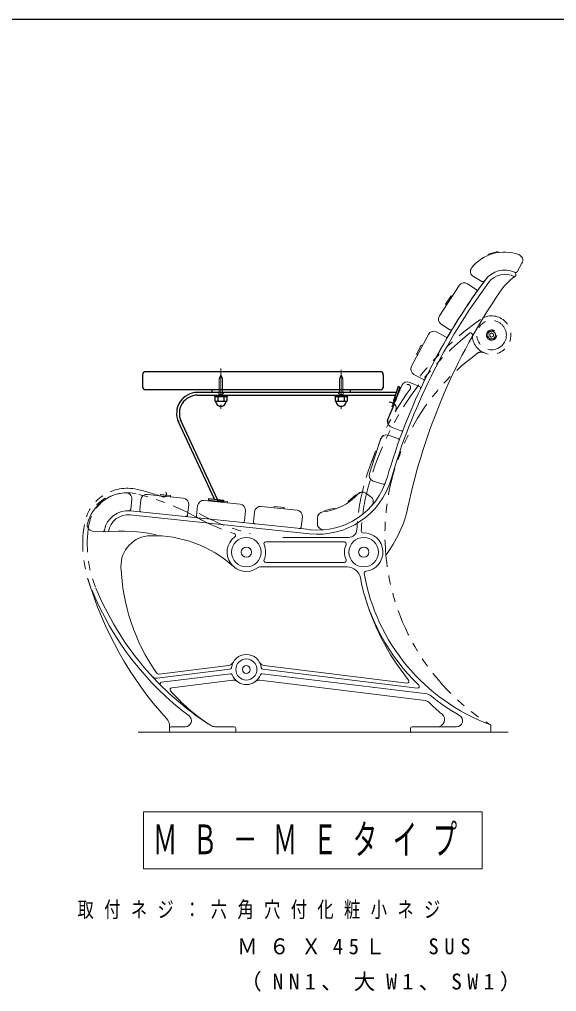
# Model space of a CAD drawing. Units: millimetres on the paper. Extents: x -365 to 12, y -38 to 257.
# Drawn here: x -178.5 to -119, y 149.3 to 257 of the extents above; entities that cross this region are included whole.
import ezdxf

# ---------------------------------------------------------------- set-up
doc = ezdxf.new("R2010")
doc.units = ezdxf.units.MM
for name, pattern in [('USER1', [4.5, 2.5, -2]), ('USER2', [6, 3, -1, 1, -1]), ('USER3', [8, 3, -1, 1, -1, 1, -1])]:
    doc.linetypes.add(name, pattern=pattern)
doc.layers.add('0_2', color=7, linetype='Continuous', lineweight=13)
doc.layers.add('LY_3', color=7, linetype='Continuous', lineweight=13)
doc.styles.add('ＭＳ ゴシック', font='')
doc.styles.get('ＭＳ ゴシック').set_extended_font_data('MS Gothic')

msp = doc.modelspace()

# ---------------------------------------------------------------- linework, layer by layer
at = {"layer": '0_2', "color": 20, "lineweight": 25}
msp.add_line((0, 257), (-365, 257), dxfattribs=at)
at = {"layer": 'LY_3'}
for p, q in [((-126.591, 230.996), (-125.499, 231.297)), ((-126.591, 230.996), (-126.556, 230.868)), ((-125.499, 231.298), (-125.463, 231.169)), ((-123.37, 229.042), (-122.833, 229.982)), ((-128.205, 228.499), (-127.261, 227.968)), ((-131.972, 224.161), (-129.784, 227.509)), ((-128.862, 227.702), (-127.913, 227.082)), ((-131.3, 225.433), (-130.68, 226.382)), ((-130.68, 226.382), (-130.569, 226.309)), ((-131.3, 225.433), (-131.189, 225.361)), ((-131.779, 223.238), (-130.831, 222.618)), ((-135.07, 218.571), (-133.19, 222.102)), ((-132.289, 222.377), (-131.289, 221.844)), ((-134.514, 219.899), (-133.982, 220.899)), ((-133.982, 220.899), (-133.864, 220.837)), ((-134.515, 219.899), (-134.397, 219.836)), ((-134.796, 217.669), (-133.75, 217.112)), ((-135.267, 216.783), (-134.182, 216.325)), ((-136.141, 216.428), (-137.697, 212.744)), ((-136.821, 215.161), (-137.262, 214.117)), ((-136.821, 215.161), (-136.698, 215.109)), ((-137.262, 214.117), (-137.139, 214.065)), ((-137.342, 211.871), (-136.257, 211.412)), ((-139.725, 206.689), (-138.486, 210.493)), ((-137.646, 210.92), (-136.568, 210.569)), ((-139.408, 208.094), (-139.057, 209.171)), ((-139.057, 209.171), (-138.93, 209.13)), ((-139.408, 208.094), (-139.281, 208.052)), ((-139.297, 205.849), (-138.22, 205.498)), ((-169.03, 203.958), (-169.91, 203.245)), ((-169.03, 203.958), (-168.946, 203.855)), ((-166.177, 202.742), (-166.06, 203.818)), ((-165.059, 203.772), (-165.177, 202.645)), ((-164.326, 204.365), (-160.348, 203.947)), ((-162.886, 204.348), (-162.9, 204.215)), ((-162.886, 204.348), (-161.759, 204.23)), ((-161.759, 204.229), (-161.773, 204.097)), ((-158.027, 203.703), (-154.049, 203.285)), ((-156.588, 203.686), (-156.602, 203.553)), ((-156.588, 203.686), (-155.46, 203.568)), ((-142.103, 203.575), (-141.239, 204.308)), ((-141.17, 204.226), (-141.239, 204.308)), ((-140.114, 204.496), (-139.574, 204.1)), ((-169.91, 203.245), (-169.826, 203.141)), ((-166.192, 202.55), (-146.302, 200.46)), ((-159.754, 203.214), (-159.873, 202.087)), ((-158.76, 203.11), (-158.878, 201.983)), ((-155.461, 203.567), (-155.475, 203.435)), ((-153.456, 202.552), (-153.574, 201.425)), ((-151.728, 203.041), (-147.75, 202.623)), ((-150.289, 203.024), (-150.303, 202.891)), ((-150.289, 203.024), (-149.162, 202.906)), ((-149.162, 202.905), (-149.176, 202.773)), ((-144.667, 202.575), (-143.565, 202.836)), ((-144.643, 202.472), (-144.667, 202.576)), ((-143.54, 202.733), (-143.564, 202.837)), ((-142.035, 203.493), (-142.103, 203.575)), ((-166.241, 202.086), (-146.351, 199.996)), ((-152.461, 202.448), (-152.58, 201.32)), ((-147.157, 201.89), (-147.276, 200.763)), ((-145.486, 201.782), (-145.488, 201.112)), ((-170.391, 200.311), (-169.313, 200.202)), ((-149.325, 199.598), (-142.034, 199.598)), ((-151.224, 199.098), (-142.501, 199.098)), ((-151.765, 196.331), (-142.2, 196.331)), ((-151.224, 196.831), (-142.501, 196.831)), ((-163.009, 184.456), (-155.342, 185.397)), ((-151.382, 185.397), (-135.571, 183.455)), ((-163.246, 184.003), (-155.191, 184.992)), ((-162.748, 183.561), (-155.13, 184.496)), ((-151.595, 184.496), (-133.338, 182.254)), ((-151.534, 184.992), (-134.423, 182.891)), ((-161.636, 182.938), (-154.858, 183.771)), ((-151.867, 183.77), (-133.543, 181.52)), ((-124.362, 178.025), (-165.362, 178.025)), ((-161.862, 178.623), (-161.862, 178.157)), ((-161.662, 178.623), (-160.118, 178.623)), ((-156.804, 178.623), (-154.729, 178.623)), ((-154.529, 178.423), (-154.529, 178.157)), ((-135.196, 178.423), (-135.196, 178.157)), ((-134.996, 178.623), (-130.067, 178.623)), ((-126.269, 178.789), (-126.269, 178.157)), ((-127.249, 169.19), (-164.749, 169.19)), ((-164.749, 169.19), (-164.749, 162.89)), ((-127.249, 162.89), (-127.249, 169.19)), ((-164.749, 162.89), (-127.249, 162.89))]:
    msp.add_line(p, q, dxfattribs=at)
at = {"layer": 'LY_3', "linetype": 'USER3'}
for p, q in [((-126.396, 222.139), (-126.196, 222.255)), ((-126.396, 222.139), (-126.396, 221.908)), ((-126.196, 222.255), (-125.996, 222.139)), ((-125.996, 222.139), (-125.996, 221.908)), ((-126.396, 221.908), (-126.196, 221.793)), ((-126.196, 221.793), (-125.996, 221.908)), ((-137.656, 212.726), (-136.956, 214.384))]:
    msp.add_line(p, q, dxfattribs=at)
at = {"layer": 'LY_3', "color": 3, "lineweight": 25}
for p, q in [((-164.858, 217.632), (-164.858, 216.298)), ((-138.524, 217.965), (-164.525, 217.965)), ((-138.191, 217.632), (-138.191, 216.232)), ((-138.524, 215.965), (-164.525, 215.965)), ((-136.761, 215.665), (-158.788, 215.665)), ((-157.191, 215.965), (-157.191, 215.665)), ((-141.858, 215.665), (-157.191, 215.665)), ((-141.858, 215.965), (-141.858, 215.665)), ((-136.553, 216.308), (-137.065, 214.722)), ((-136.363, 216.247), (-136.875, 214.661)), ((-136.363, 216.247), (-136.553, 216.308)), ((-158.788, 215.365), (-136.858, 215.365)), ((-156.891, 215.365), (-156.891, 215.232)), ((-156.891, 215.232), (-155.491, 215.232)), ((-156.845, 215.232), (-156.845, 214.698)), ((-156.845, 215.232), (-155.538, 215.232)), ((-156.845, 214.698), (-155.538, 214.698)), ((-156.525, 215.232), (-156.525, 214.698)), ((-155.858, 215.232), (-155.858, 214.698)), ((-155.538, 215.232), (-155.538, 214.698)), ((-155.491, 215.365), (-155.491, 215.232)), ((-143.558, 215.365), (-143.558, 215.232)), ((-143.558, 215.232), (-142.158, 215.232)), ((-143.511, 215.232), (-143.511, 214.698)), ((-143.511, 215.232), (-142.205, 215.232)), ((-143.511, 214.698), (-142.205, 214.698)), ((-143.191, 215.232), (-143.191, 214.698)), ((-142.525, 215.232), (-142.525, 214.698)), ((-142.205, 215.232), (-142.205, 214.698)), ((-142.158, 215.365), (-142.158, 215.232)), ((-136.875, 214.661), (-137.065, 214.722)), ((-156.89, 203.852), (-160.919, 212.493)), ((-156.542, 203.816), (-160.647, 212.62)), ((-157.544, 203.921), (-157.565, 203.722)), ((-157.565, 203.722), (-155.908, 203.548)), ((-157.544, 203.921), (-155.887, 203.747)), ((-155.887, 203.747), (-155.908, 203.548))]:
    msp.add_line(p, q, dxfattribs=at)
at = {"layer": 'LY_3', "linetype": 'USER1'}
for p, q in [((-156.316, 217.343), (-156.191, 217.665)), ((-156.066, 217.343), (-156.191, 217.665)), ((-142.983, 217.343), (-142.858, 217.665)), ((-142.733, 217.343), (-142.858, 217.665)), ((-156.361, 217.102), (-156.361, 215.665)), ((-156.021, 217.102), (-156.021, 215.665)), ((-143.028, 217.102), (-143.028, 215.665)), ((-142.688, 217.102), (-142.688, 215.665)), ((-155.878, 215.665), (-156.505, 215.665)), ((-143.171, 215.665), (-142.545, 215.665))]:
    msp.add_line(p, q, dxfattribs=at)
at = {"layer": 'LY_3', "linetype": 'USER2'}
for p, q in [((-156.191, 218.309), (-156.191, 213.858)), ((-142.858, 218.169), (-142.858, 213.858))]:
    msp.add_line(p, q, dxfattribs=at)
at = {"layer": 'LY_3', "color": 3, "lineweight": 25}
for points in [[(-155.934, 215.532), (-155.961, 215.507), (-155.992, 215.485), (-156.028, 215.466), (-156.066, 215.451), (-156.106, 215.44), (-156.148, 215.434), (-156.191, 215.432), (-156.234, 215.434), (-156.276, 215.44), (-156.317, 215.451), (-156.355, 215.466), (-156.39, 215.485), (-156.421, 215.507), (-156.448, 215.532)], [(-143.115, 215.532), (-143.088, 215.507), (-143.057, 215.485), (-143.022, 215.466), (-142.983, 215.451), (-142.943, 215.44), (-142.901, 215.434), (-142.858, 215.432), (-142.815, 215.434), (-142.773, 215.44), (-142.732, 215.451), (-142.694, 215.466), (-142.659, 215.485), (-142.628, 215.507), (-142.601, 215.532)]]:
    msp.add_lwpolyline(points, dxfattribs=at)
at = {"layer": 'LY_3', "linetype": 'USER1'}
for points in [[(-155.878, 215.665), (-155.882, 215.63), (-155.892, 215.595), (-155.91, 215.562), (-155.934, 215.532)], [(-143.171, 215.665), (-143.168, 215.63), (-143.157, 215.595), (-143.139, 215.562), (-143.115, 215.532)]]:
    msp.add_lwpolyline(points, dxfattribs=at)
at = {"layer": 'LY_3', "linetype": 'USER3'}
for radius in [1.633, 0.567, 0.433]:
    msp.add_circle((-126.196, 222.023), radius, dxfattribs=at)
at = {"layer": 'LY_3'}
for centre, radius in [((-153.362, 197.965), 1.633), ((-140.362, 197.965), 1.633), ((-153.362, 197.965), 0.567), ((-140.362, 197.965), 0.567), ((-153.362, 184.965), 1.167), ((-153.362, 184.965), 0.433)]:
    msp.add_circle(centre, radius, dxfattribs=at)
for centre, radius, start, end in [((-124.777, 226.553), 4.667, 70.0417, 140.82563), ((-123.412, 230.313), 0.667, 330.23154, 70.0418), ((-127.878, 229.08), 0.667, 140.82556, 240.63582), ((-124.738, 226.565), 2.667, 66.20145, 143.41575), ((-124.738, 226.565), 2.2, 60.83308, 143.41575), ((-119.742, 223.096), 6.667, 125.49098, 146.8369), ((-123.778, 228.75), 0.28, 306.22051, 66.28722), ((-123.544, 229.142), 0.2, 244.53024, 330.23174), ((-71.205, 186.831), 69.333, 143.41575, 163.79281), ((-71.205, 186.831), 68.867, 143.41576, 163.79284), ((-71.205, 186.831), 69.333, 143.41576, 151.88685), ((-129.226, 227.144), 0.667, 56.83032, 146.8303), ((-127.163, 228.142), 0.2, 240.63561, 326.33706), ((-69.914, 189.075), 67, 145.79158, 168.04843), ((-128.022, 226.915), 0.2, 326.83038, 56.8303), ((-131.415, 223.796), 0.667, 146.83031, 236.83031), ((-132.602, 221.788), 0.667, 61.96629, 151.96627), ((-130.721, 222.785), 0.2, 236.83032, 326.83036), ((-131.382, 221.668), 0.2, 331.9663, 61.96628), ((-134.482, 218.258), 0.667, 151.96667, 241.9662), ((-135.527, 216.169), 0.667, 67.10236, 157.10232), ((-134.26, 216.141), 0.2, 335.06967, 67.10227), ((-137.083, 212.485), 0.667, 157.10227, 247.10256), ((-136.179, 211.596), 0.2, 247.10255, 337.10258), ((-137.852, 210.286), 0.667, 71.96039, 161.96031), ((-136.63, 210.379), 0.2, 341.96039, 71.96037), ((-145.465, 208.416), 8.467, 264, 343.79286), ((-145.465, 208.416), 8, 264, 343.79286), ((-139.091, 206.483), 0.667, 161.96033, 251.96032), ((-138.158, 205.688), 0.2, 251.96034, 341.96038), ((-166.471, 199.898), 4.667, 93.60783, 164.39171), ((-166.723, 203.89), 0.667, 353.7976, 93.60787), ((-164.395, 203.702), 0.667, 83.99999, 173.99997), ((-160.417, 203.284), 0.667, 353.99999, 83.99998), ((-158.097, 203.04), 0.667, 83.99999, 173.27461), ((-145.465, 208.416), 6, 275.54639, 318.04894), ((-140.507, 203.959), 0.667, 53.7572, 138.04883), ((-140.507, 203.959), 0.667, 92.01912, 138.04883), ((-139.967, 203.563), 0.667, 318.56929, 53.75721), ((-166.471, 199.898), 2.667, 83.99999, 169.57133), ((-166.376, 202.763), 0.2, 268.09634, 353.79781), ((-164.978, 202.624), 0.2, 173.99998, 264.00004), ((-154.119, 202.622), 0.667, 353.99999, 83.99998), ((-151.798, 202.378), 0.667, 83.99999, 173.99997), ((-147.82, 201.96), 0.667, 353.99999, 83.99998), ((-148.495, 205.762), 13.333, 322.53425, 347.822), ((-166.471, 199.898), 2.2, 83.99999, 170.87639), ((-160.072, 202.108), 0.2, 264, 353.99998), ((-158.679, 201.962), 0.2, 173.99998, 264.00004), ((-144.821, 201.78), 0.667, 95.54646, 179.8381), ((-170.323, 200.974), 0.667, 164.39166, 264.20188), ((-168.962, 200.357), 0.133, 169.57126, 274.73868), ((-153.773, 201.446), 0.2, 264, 353.99998), ((-152.381, 201.3), 0.2, 173.99998, 264.00004), ((-147.474, 200.784), 0.2, 264, 353.99998), ((-144.823, 201.111), 0.667, 179.8381, 275.02604), ((-142.034, 200.511), 0.913, 270.00002, 357.28417), ((-169.293, 200.401), 0.2, 264.20168, 349.90318), ((-167.299, 180.292), 20, 78.67556, 94.73847), ((-163.92, 196.462), 3.333, 91.23059, 182.1541), ((-163.705, 186.465), 13.333, 48.03323, 91.23058), ((-153.362, 197.965), 2.133, 126.9006, 304.77195), ((-154.763, 199.831), 0.2, 306.90076, 72.43016), ((-140.428, 200.297), 0.2, 177.64815, 271.62283), ((-140.362, 197.965), 2.133, 275.99096, 91.62301), ((-151.224, 198.898), 0.2, 89.99998, 203.57832), ((-153.362, 197.965), 2.133, 336.42184, 23.57816), ((-142.501, 198.898), 0.2, 336.42158, 89.99998), ((-140.362, 197.965), 2.133, 156.42186, 203.57812), ((-145.266, 197.164), 22, 182.1541, 214.83997), ((-151.765, 195.665), 0.667, 89.99998, 124.77193), ((-151.224, 197.031), 0.2, 156.42166, 270), ((-142.501, 197.031), 0.2, 270.00002, 23.57842), ((-142.2, 194.838), 1.493, 11.00323, 89.99998), ((-132.581, 206.407), 40, 196.47381, 222.19293), ((-118.72, 199.403), 22.427, 191.00321, 226.13729), ((-140.119, 195.644), 0.2, 95.9909, 189.96434), ((-118.72, 199.403), 21.927, 189.96411, 249.50051), ((-139.651, 206.44), 32.833, 202.31929, 237.39525), ((-139.651, 206.44), 33.333, 202.31928, 232.98983), ((-114.627, 200.511), 26.667, 195.12778, 218.86169), ((-153.362, 184.965), 1.667, 6.94979, 173.05029), ((-155.424, 186.058), 0.667, 277.00001, 332.05028), ((-151.301, 186.058), 0.667, 207.9497, 262.99996), ((-163.327, 184.665), 0.667, 222.60611, 277.00001), ((-163.049, 184.786), 0.333, 214.83976, 277.00035), ((-155.215, 185.191), 0.2, 276.99988, 353.04994), ((-155.106, 184.297), 0.2, 20.94993, 96.99989), ((-153.362, 184.965), 1.667, 200.94973, 339.05021), ((-151.619, 184.297), 0.2, 82.99993, 159.05026), ((-151.509, 185.191), 0.2, 186.94978, 262.99998), ((-162.724, 183.362), 0.2, 96.99997, 225.00739), ((-154.776, 183.109), 0.667, 52.70179, 97.00002), ((-151.948, 183.109), 0.667, 83, 127.29825), ((-135.547, 183.654), 0.2, 263.00016, 38.86188), ((-134.399, 183.09), 0.2, 263.00014, 46.13735), ((-161.612, 182.739), 0.2, 96.99995, 221.42793), ((-145.266, 197.164), 22, 221.42803, 235.84409), ((-133.419, 181.592), 0.667, 50.46765, 83.00002), ((-118.72, 199.403), 22.427, 230.46762, 240.57025), ((-133.624, 180.859), 0.667, 45.97142, 83.00002), ((-114.627, 200.511), 26.667, 225.97142, 230.22926), ((-132.189, 179.41), 0.787, 270.00002, 50.22929), ((-163.229, 178.624), 1.367, 0, 42.19295), ((-160.118, 179.29), 0.667, 270.00002, 52.98985), ((-130.067, 179.29), 0.667, 270.00002, 60.5702), ((-126.428, 178.667), 0.2, 37.41363, 81.69046), ((-161.662, 178.423), 0.2, 89.99998, 179.99996), ((-161.729, 178.157), 0.133, 179.99998, 270.00003), ((-156.804, 179.623), 1, 237.39525, 270.00002), ((-154.729, 178.423), 0.2, 0, 89.99998), ((-154.662, 178.157), 0.133, 270.00002, 0), ((-134.996, 178.423), 0.2, 89.99998, 179.99996), ((-135.062, 178.157), 0.133, 179.99998, 270.00003), ((-126.402, 178.157), 0.133, 270.00002, 0)]:
    msp.add_arc(centre, radius, start, end, dxfattribs=at)
at = {"layer": 'LY_3', "linetype": 'USER3'}
for centre, radius, start, end in [((-126.196, 222.023), 2.133, 179.0033, 125.2315), ((-108.197, 196.538), 33.333, 125.23155, 141.06554), ((-108.197, 196.538), 32.833, 128.53809, 164.75814), ((-128.529, 222.064), 0.2, 359.00329, 128.53804), ((-113.167, 199.896), 24.847, 125.93003, 237.82221), ((-127.355, 219.475), 0.667, 65.53469, 125.92993), ((-135.503, 216.231), 0.333, 324.20089, 104.58741), ((-108.197, 196.538), 33.333, 144.20115, 164.75814), ((-137.424, 213.91), 0.667, 329.2753, 101.30319), ((-137.041, 212.467), 0.667, 157.10256, 206.48643), ((-166.564, 200.244), 4.807, 76.74534, 170.54002), ((-171.58, 178.967), 26.667, 70.45923, 76.73615), ((-118.72, 199.405), 22.427, 164.75736, 177.28425), ((-118.72, 199.405), 21.927, 164.75736, 177.64808), ((-166.564, 200.244), 4.307, 76.73413, 170.55443), ((-171.58, 178.967), 26.167, 60.69658, 76.73413), ((-162.549, 204.412), 0.333, 250.45926, 41.46469), ((-148.153, 220.709), 21.7, 240.69599, 252.4302), ((-148.153, 220.709), 21.2, 240.54604, 257.09818), ((-158.153, 198.845), 13.333, 170.54924, 202.31926), ((-158.153, 198.845), 12.833, 170.55443, 202.31927)]:
    msp.add_arc(centre, radius, start, end, dxfattribs=at)
at = {"layer": 'LY_3', "color": 3, "lineweight": 25}
for centre, radius, start, end in [((-164.525, 217.632), 0.333, 90, 180), ((-138.524, 217.632), 0.333, 0, 90), ((-133.679, 217.245), 0.15, 241.96628, 334.04213), ((-164.525, 216.298), 0.333, 179.99999, 270), ((-158.788, 213.365), 2.3, 90, 205), ((-138.524, 216.298), 0.333, 270, 0), ((-158.788, 213.365), 2, 90, 205), ((-156.191, 214.698), 0.567, 179.99999, 0.00001), ((-142.858, 214.698), 0.567, 179.99999, 0.00001)]:
    msp.add_arc(centre, radius, start, end, dxfattribs=at)
at = {"layer": 'LY_3', "linetype": 'USER1'}
for centre, start, end in [((-155.695, 217.102), 158.8068, 180), ((-156.688, 217.102), 360, 21.1932), ((-142.361, 217.102), 158.8068, 180), ((-143.355, 217.102), 0, 21.1932)]:
    msp.add_arc(centre, 0.667, start, end, dxfattribs=at)

# ---------------------------------------------------------------- texts
at = {"layer": 'LY_3', "style": 'ＭＳ ゴシック'}
for s, insert, char_height, attachment_point in [('\\T1.64;\\W0.6;ＭＢ－ＭＥタイプ', (-145.999, 166.04), 3.299, 5), ('\\T1.64;\\W0.75;取付ネジ：六角穴付化粧小ネジ', (-172.068, 158.271), 1.76, 4), ('\\T1.55;\\W0.95;\u3000\u3000\u3000\u3000\u3000Ｍ６Ｘ45Ｌ\u3000SUS', (-172.068, 154.271), 1.76, 4), ('\\T1.5;\u3000\u3000\u3000\u3000\u3000（NN1、大W1、SW1）', (-172.068, 150.271), 1.76, 4)]:
    msp.add_mtext(s, dxfattribs=dict(at, insert=insert, char_height=char_height, attachment_point=attachment_point))

doc.saveas('drawing.dxf')
